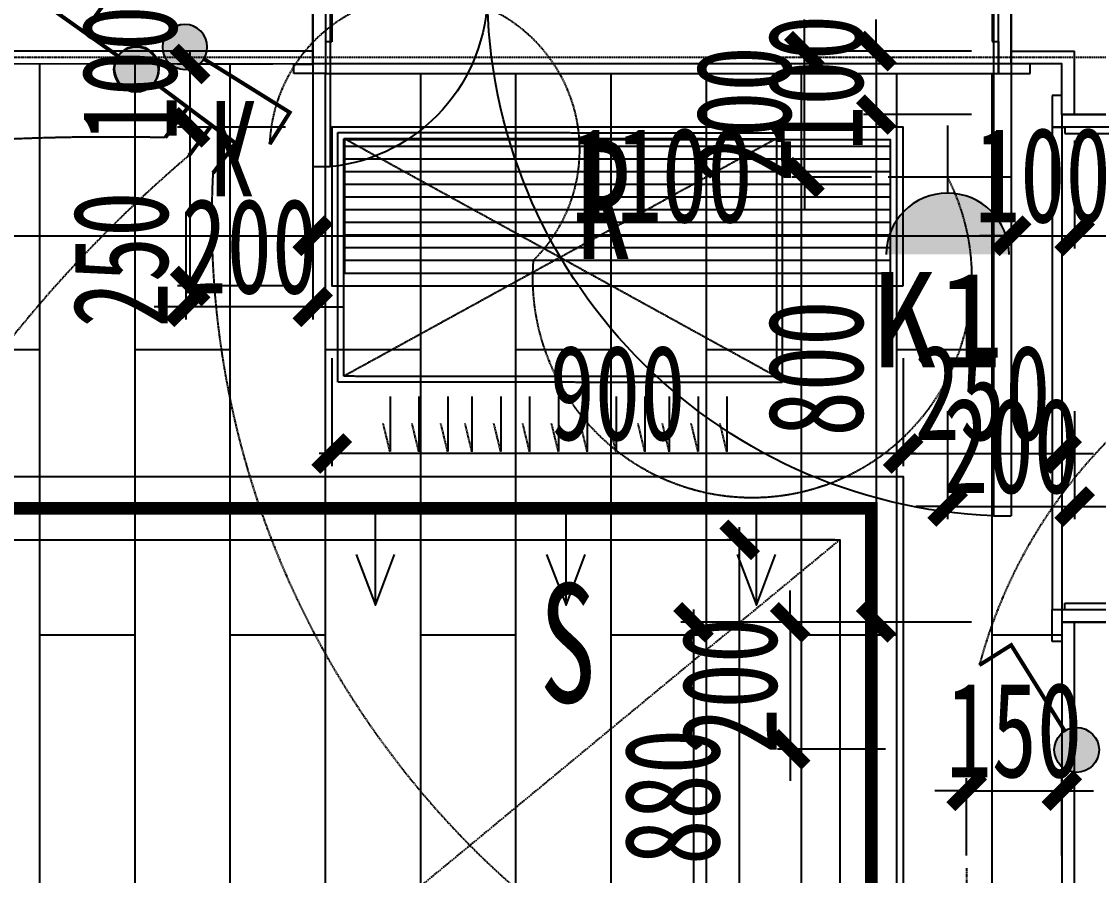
# Model space of a CAD drawing. Extents: x -255202 to 66368, y -6372500 to 603.
# Drawn here: x 61086 to 62783, y -3262186 to -3260840 of the extents above; entities that cross this region are included whole.
import ezdxf
from ezdxf.enums import TextEntityAlignment as Align

# ---------------------------------------------------------------- set-up
doc = ezdxf.new("R2010")
doc.units = 0
doc.header["$LTSCALE"] = 10
doc.header["$MEASUREMENT"] = 0
for name, pattern in [('$0$DASH', [0.35, 0.25, -0.1]), ('__DASH', [0.35, 0.25, -0.1]), ('CONTINOUS', [0]), ('DASH', [0.35, 0.25, -0.1]), ('DOTE', [2.42, 2, -0.2, 0.02, -0.2]), ('HIDDEN', [0.375, 0.25, -0.125]), ('PHANTOM2', [31.75, 15.875, -3.175, 3.175, -3.175, 3.175, -3.175])]:
    doc.linetypes.add(name, pattern=pattern)
for name, color, linetype in [('A-WALL（砌体墙）', 7, 'Continuous'), ('A-墙体完成面', 15, 'Continuous'), ('A-门', 251, 'Continuous'), ('A-门框', 251, 'Continuous'), ('D-地面材料', 250, 'Continuous'), ('DIM-开关定位', 149, 'Continuous'), ('DIM-插座定位', 146, 'Continuous'), ('DIM-灯具定位', 149, 'Continuous'), ('DIM_LEAD', 3, 'Continuous'), ('E-开关示意', 34, 'Continuous'), ('G-BEAM', 4, 'DASH'), ('G-BEAM_CON', 4, 'Continuous'), ('J-空调外机', 48, 'HIDDEN'), ('T-天花造型', 45, 'Continuous'), ('T-灯具、灯带', 13, 'Continuous'), ('墙体定位图', 7, 'Continuous'), ('天花布置图', 7, 'Continuous')]:
    doc.layers.add(name, color=color, linetype=linetype)
doc.styles.add('宋体', font='', dxfattribs={"width": 0.8})
doc.styles.add('样式222', font='', dxfattribs={"width": 0.7})
doc.styles.add('细黑体', font='', dxfattribs={"width": 0.7})
doc.styles.get('宋体').set_extended_font_data('STXihei')
doc.styles.get('样式222').set_extended_font_data('STXihei')
doc.styles.get('细黑体').set_extended_font_data('STXihei')
doc.dimstyles.new('DK-50', dxfattribs={"dimscale": 50, "dimtxt": 3, "dimasz": 1, "dimexe": 0.4, "dimexo": 0.4, "dimgap": 0.4, "dimtad": 1, "dimtoh": 1, "dimdec": 0, "dimrnd": 5, "dimdsep": 46, "dimtxsty": '样式222', "dimblk": 'ARCHTICK', "dimcen": 3, "dimdle": 0.4, "dimclrd": 149, "dimclre": 149, "dimclrt": 149, "dimadec": 0, "dimazin": 0, "dimtfac": 1, "dimtdec": 0, "dimtix": 1, "dimtmove": 2, "dimatfit": 3, "dimldrblk": 'ARCHTICK', "dimfxl": 3, "dimfxlon": 1, "dimtvp": 1, "dimtolj": 1, "dimtzin": 0, "dimarcsym": 0})

# ---------------------------------------------------------------- blocks, each defined once
blk = doc.blocks.new('_ArchTick')
at = {"color": 0, "linetype": 'ByBlock', "const_width": 0.4}
blk.add_lwpolyline([(-0.5, -0.5), (0.5, 0.5)], dxfattribs=at)
blk = doc.blocks.new('*D102')
at = {"layer": 'Defpoints', "color": 0, "transparency": 16777216}
for p in [(61345.1, -3260887.1), (61545.1, -3260887.1), (61345.1, -3261290)]:
    blk.add_point(p, dxfattribs=at)
at = {"layer": 'DIM-开关定位', "color": 149, "lineweight": -2, "transparency": 16777216}
for p, q in [((61345.1, -3261140), (61345.1, -3261310)), ((61545.1, -3261140), (61545.1, -3261310)), ((61345.1, -3261290), (61295.1, -3261290)), ((61545.1, -3261290), (61345.1, -3261290)), ((61545.1, -3261290), (61595.1, -3261290))]:
    blk.add_line(p, q, dxfattribs=at)
at = {"layer": 'DIM-开关定位', "color": 149, "lineweight": -2, "transparency": 16777216, "xscale": 50, "yscale": 50, "zscale": 50}
blk.add_blockref('_ArchTick', (61345.1, -3261290), dxfattribs=at)
at = {"layer": 'DIM-开关定位', "color": 149, "lineweight": -2, "transparency": 16777216, "xscale": 50, "yscale": 50, "zscale": 50, "rotation": 180}
blk.add_blockref('_ArchTick', (61545.1, -3261290), dxfattribs=at)
at = {"layer": 'DIM-开关定位', "color": 149, "transparency": 16777216, "insert": (61445.1, -3261195), "char_height": 150, "attachment_point": 5, "style": '样式222'}
blk.add_mtext('\\A1;200', dxfattribs=at)
blk = doc.blocks.new('*D103')
at = {"layer": 'Defpoints', "color": 0, "transparency": 16777216}
for p in [(63079.3, -3261787), (62297.1, -3261987), (62999.3, -3261987)]:
    blk.add_point(p, dxfattribs=at)
at = {"layer": 'DIM-开关定位', "color": 149, "lineweight": -2, "transparency": 16777216}
for p, q in [((62297.1, -3261787), (62297.1, -3261737)), ((62447.1, -3261787), (62277.1, -3261787)), ((62297.1, -3261787), (62297.1, -3261987)), ((62447.1, -3261987), (62277.1, -3261987)), ((62297.1, -3261987), (62297.1, -3262037))]:
    blk.add_line(p, q, dxfattribs=at)
at = {"layer": 'DIM-开关定位', "color": 149, "lineweight": -2, "transparency": 16777216, "xscale": 50, "yscale": 50, "zscale": 50}
for p, rotation in [((62297.1, -3261787), 270), ((62297.1, -3261987), 90)]:
    blk.add_blockref('_ArchTick', p, dxfattribs=dict(at, rotation=rotation))
at = {"layer": 'DIM-开关定位', "color": 149, "transparency": 16777216, "insert": (62202.1, -3261887), "char_height": 150, "attachment_point": 5, "rotation": 90, "style": '样式222'}
blk.add_mtext('\\A1;200', dxfattribs=at)
blk = doc.blocks.new('*D119')
at = {"layer": 'Defpoints', "color": 0, "transparency": 16777216}
for p in [(62745.1, -3261787), (62145, -3263137.2), (62745.1, -3263137.2)]:
    blk.add_point(p, dxfattribs=at)
at = {"layer": 'DIM-插座定位', "color": 149, "lineweight": -2, "transparency": 16777216}
for p, q in [((62145, -3261767), (62145, -3263157.2)), ((62295, -3261787), (62125, -3261787)), ((62295, -3263137.2), (62125, -3263137.2))]:
    blk.add_line(p, q, dxfattribs=at)
at = {"layer": 'DIM-插座定位', "color": 149, "lineweight": -2, "transparency": 16777216, "xscale": 50, "yscale": 50, "zscale": 50}
for p, rotation in [((62145, -3261787), 90), ((62145, -3263137.2), 270)]:
    blk.add_blockref('_ArchTick', p, dxfattribs=dict(at, rotation=rotation))
at = {"layer": 'DIM-插座定位', "color": 149, "transparency": 16777216, "insert": (62050, -3262462.1), "char_height": 150, "attachment_point": 5, "rotation": 90, "style": '样式222'}
blk.add_mtext('\\A1;1350', dxfattribs=at)
blk = doc.blocks.new('*U81')
for points in [[(-0.18, 0.434), (-0.092, -0.461), (-0.092, 0.461)], [(-0.092, 0.461), (0, -0.47), (0, 0.47)], [(-0.092, -0.461), (-0.092, 0.461), (0, -0.47)], [(-0.434, 0.18), (-0.39, -0.261), (-0.39, 0.261)], [(-0.39, 0.261), (-0.332, -0.332), (-0.332, 0.332)], [(-0.39, -0.261), (-0.39, 0.261), (-0.332, -0.332)], [(-0.332, 0.332), (-0.261, -0.39), (-0.261, 0.39)], [(-0.332, -0.332), (-0.332, 0.332), (-0.261, -0.39)], [(-0.261, 0.39), (-0.18, -0.434), (-0.18, 0.434)], [(-0.261, -0.39), (-0.261, 0.39), (-0.18, -0.434)], [(-0.18, -0.434), (-0.18, 0.434), (-0.092, -0.461)], [(-0.47, 0), (-0.461, -0.092), (-0.461, 0.092)], [(-0.461, 0.092), (-0.434, -0.18), (-0.434, 0.18)], [(-0.461, -0.092), (-0.461, 0.092), (-0.434, -0.18)], [(-0.434, -0.18), (-0.434, 0.18), (-0.39, -0.261)]]:
    blk.add_solid(points)
at = {"extrusion": (0, 0, -1)}
for points in [[(0, -0.47), (0, 0.47), (-0.092, -0.461)], [(0, 0.47), (-0.092, -0.461), (-0.092, 0.461)], [(-0.092, -0.461), (-0.092, 0.461), (-0.18, -0.434)], [(-0.092, 0.461), (-0.18, -0.434), (-0.18, 0.434)], [(-0.18, -0.434), (-0.18, 0.434), (-0.261, -0.39)], [(-0.18, 0.434), (-0.261, -0.39), (-0.261, 0.39)], [(-0.261, -0.39), (-0.261, 0.39), (-0.332, -0.332)], [(-0.261, 0.39), (-0.332, -0.332), (-0.332, 0.332)], [(-0.332, -0.332), (-0.332, 0.332), (-0.39, -0.261)], [(-0.332, 0.332), (-0.39, -0.261), (-0.39, 0.261)], [(-0.39, -0.261), (-0.39, 0.261), (-0.434, -0.18)], [(-0.39, 0.261), (-0.434, -0.18), (-0.434, 0.18)], [(-0.434, -0.18), (-0.434, 0.18), (-0.461, -0.092)], [(-0.434, 0.18), (-0.461, -0.092), (-0.461, 0.092)], [(-0.461, -0.092), (-0.461, 0.092), (-0.47, 0)]]:
    blk.add_solid(points, dxfattribs=at)
blk = doc.blocks.new('开关三01')
for p, q in [((110.4, 109.4), (77, 142.8)), ((20.4, 19.4), (110.4, 109.4)), ((83.9, 83), (50.5, 116.4)), ((57.5, 56.5), (24.1, 89.9))]:
    blk.add_line(p, q)
at = {"ltscale": 0.3, "const_width": 5}
for points in [[(77, 142.8), (110.4, 109.4), (20.4, 19.4)], [(50.5, 116.4), (83.9, 83)], [(24.1, 89.9), (57.5, 56.5)]]:
    blk.add_lwpolyline(points, dxfattribs=at)
blk.add_circle((0, 0), 28.2)
at = {"extrusion": (0, 0, -1), "xscale": 60, "yscale": 60, "zscale": -60, "rotation": 90}
blk.add_blockref('*U81', (0, 0), dxfattribs=at)
blk = doc.blocks.new('A$C575336CE')
h = blk.add_hatch(color=0)
edge = h.paths.add_edge_path()
edge.add_line((1.41, 90.28), (87.41, 90.28))
edge.add_ellipse((44.41, 90.28), major_axis=(-30.41, 30.41), ratio=1, start_angle=45, end_angle=225, ccw=False)
at = {"color": 0}
for p, q in [((44.41, 0), (44.41, 47.28)), ((0, 36.19), (86, 36.19))]:
    blk.add_line(p, q, dxfattribs=at)
blk.add_arc((44.41, 90.28), 43, 180, 0, dxfattribs=at)
at = {"color": 0, "style": '宋体'}
blk.add_attdef('S', text='', height=84, dxfattribs=at).set_placement((102.58, 76.12), align=Align.BOTTOM_CENTER)
blk = doc.blocks.new('*U79')
for points in [[(-0.18, 0.434), (-0.092, -0.461), (-0.092, 0.461)], [(-0.092, 0.461), (0, -0.47), (0, 0.47)], [(-0.092, -0.461), (-0.092, 0.461), (0, -0.47)], [(-0.434, 0.18), (-0.39, -0.261), (-0.39, 0.261)], [(-0.39, 0.261), (-0.332, -0.332), (-0.332, 0.332)], [(-0.39, -0.261), (-0.39, 0.261), (-0.332, -0.332)], [(-0.332, 0.332), (-0.261, -0.39), (-0.261, 0.39)], [(-0.332, -0.332), (-0.332, 0.332), (-0.261, -0.39)], [(-0.261, 0.39), (-0.18, -0.434), (-0.18, 0.434)], [(-0.261, -0.39), (-0.261, 0.39), (-0.18, -0.434)], [(-0.18, -0.434), (-0.18, 0.434), (-0.092, -0.461)], [(-0.47, 0), (-0.461, -0.092), (-0.461, 0.092)], [(-0.461, 0.092), (-0.434, -0.18), (-0.434, 0.18)], [(-0.461, -0.092), (-0.461, 0.092), (-0.434, -0.18)], [(-0.434, -0.18), (-0.434, 0.18), (-0.39, -0.261)]]:
    blk.add_solid(points)
at = {"extrusion": (0, 0, -1)}
for points in [[(0, -0.47), (0, 0.47), (-0.092, -0.461)], [(0, 0.47), (-0.092, -0.461), (-0.092, 0.461)], [(-0.092, -0.461), (-0.092, 0.461), (-0.18, -0.434)], [(-0.092, 0.461), (-0.18, -0.434), (-0.18, 0.434)], [(-0.18, -0.434), (-0.18, 0.434), (-0.261, -0.39)], [(-0.18, 0.434), (-0.261, -0.39), (-0.261, 0.39)], [(-0.261, -0.39), (-0.261, 0.39), (-0.332, -0.332)], [(-0.261, 0.39), (-0.332, -0.332), (-0.332, 0.332)], [(-0.332, -0.332), (-0.332, 0.332), (-0.39, -0.261)], [(-0.332, 0.332), (-0.39, -0.261), (-0.39, 0.261)], [(-0.39, -0.261), (-0.39, 0.261), (-0.434, -0.18)], [(-0.39, 0.261), (-0.434, -0.18), (-0.434, 0.18)], [(-0.434, -0.18), (-0.434, 0.18), (-0.461, -0.092)], [(-0.434, 0.18), (-0.461, -0.092), (-0.461, 0.092)], [(-0.461, -0.092), (-0.461, 0.092), (-0.47, 0)]]:
    blk.add_solid(points, dxfattribs=at)
blk = doc.blocks.new('开关单01')
for p, q in [((110.4, 109.4), (77, 142.8)), ((20.4, 19.4), (110.4, 109.4))]:
    blk.add_line(p, q)
at = {"ltscale": 0.3, "const_width": 5}
blk.add_lwpolyline([(77, 142.8), (110.4, 109.4), (19.9, 19.9)], dxfattribs=at)
blk.add_circle((0, 0), 28.2)
at = {"extrusion": (0, 0, -1), "xscale": 60, "yscale": 60, "zscale": -60, "rotation": 90}
blk.add_blockref('*U79', (0, 0), dxfattribs=at)
blk = doc.blocks.new('*D210')
at = {"layer": 'Defpoints', "color": 0, "linetype": 'ByBlock', "transparency": 16777216}
for p in [(62217.5, -3261657.2), (62444.2, -3261657.2), (62452.1, -3262537.2)]:
    blk.add_point(p, dxfattribs=at)
at = {"layer": 'DIM-灯具定位', "color": 149, "linetype": 'ByBlock', "lineweight": -2, "transparency": 16777216}
for p, q in [((62217.5, -3262557.2), (62217.5, -3261637.2)), ((62367.5, -3261657.2), (62197.5, -3261657.2)), ((62367.5, -3262537.2), (62197.5, -3262537.2))]:
    blk.add_line(p, q, dxfattribs=at)
at = {"layer": 'DIM-灯具定位', "color": 149, "linetype": 'ByBlock', "lineweight": -2, "transparency": 16777216, "xscale": 50, "yscale": 50, "zscale": 50}
for p, rotation in [((62217.5, -3261657.2), 90), ((62217.5, -3262537.2), 270)]:
    blk.add_blockref('_ArchTick', p, dxfattribs=dict(at, rotation=rotation))
at = {"layer": 'DIM-灯具定位', "color": 149, "linetype": 'ByBlock', "transparency": 16777216, "insert": (62111.7, -3262062.1), "char_height": 150, "attachment_point": 5, "rotation": 90, "style": '样式222'}
blk.add_mtext('\\A1;880', dxfattribs=at)
blk = doc.blocks.new('*U373')
for p, q in [((50, 210.4), (0, 210.4)), ((0, 210.4), (0, 195.4)), ((50, 160.4), (50, 210.4)), ((0, 195.4), (30, 195.4)), ((30, 195.4), (30, -45)), ((60, 160.4), (50, 160.4)), ((60, -40), (60, 160.4)), ((0, -45), (0, -60)), ((30, -45), (0, -45)), ((50, -60), (50, -40)), ((50, -40), (60, -40)), ((0, -60), (50, -60))]:
    blk.add_line(p, q)
blk = doc.blocks.new('改L~-3.2(-6)D$0$$DorLib2D$00000225')
at = {"color": 0}
for p, q in [((0.475, -0.0014), (0.475, 0.7521)), ((0.475, 0.7521), (0.5, 0.7521)), ((0.5, -0.0014), (0.5, 0.7521)), ((-0.5, 0), (-0.5, 0.252)), ((-0.475, 0.252), (-0.5, 0.252)), ((-0.475, 0), (-0.475, 0.252)), ((-0.475, 0), (-0.5, 0)), ((0.475, -0.0014), (0.5, -0.0014))]:
    blk.add_line(p, q, dxfattribs=at)
for centre, radius, start, end in [((0.5046, -0.0019), 0.7546, 92.2493, 179.7238), ((-0.5008, 0.0026), 0.2508, 359.7899, 84.0974)]:
    blk.add_arc(centre, radius, start, end, dxfattribs=at)
blk = doc.blocks.new('EWSA')
at = {"layer": 'J-空调外机', "linetype": '$0$DASH', "ltscale": 0.5}
for p, q in [((-179142.8, -3329781.8, -6.9), (-179842.8, -3329782.3, -6.9)), ((-179842.8, -3329782.3, -6.9), (-179842.8, -3330175.7, -6.9)), ((-179142.8, -3330175.2, -6.9), (-179142.8, -3329781.8, -6.9)), ((-179842.8, -3330175.7, -6.9), (-179142.8, -3330175.2, -6.9)), ((-179755.6, -3330197.6, -6.9), (-179755.6, -3330284.9, -6.9)), ((-179710.3, -3330197.6, -6.9), (-179710.3, -3330284.9, -6.9)), ((-179664.9, -3330197.6, -6.9), (-179664.9, -3330284.9, -6.9)), ((-179626.5, -3330197.6, -6.9), (-179626.5, -3330284.9, -6.9)), ((-179581.1, -3330197.6, -6.9), (-179581.1, -3330284.9, -6.9)), ((-179535.7, -3330197.6, -6.9), (-179535.7, -3330284.9, -6.9)), ((-179490.3, -3330197.6, -6.9), (-179490.3, -3330284.9, -6.9)), ((-179444.9, -3330197.6, -6.9), (-179444.9, -3330284.9, -6.9)), ((-179399.5, -3330197.6, -6.9), (-179399.5, -3330284.9, -6.9)), ((-179354.1, -3330197.6, -6.9), (-179354.1, -3330284.9, -6.9)), ((-179315.9, -3330197.6, -6.9), (-179315.9, -3330284.9, -6.9)), ((-179270.5, -3330197.6, -6.9), (-179270.5, -3330284.9, -6.9)), ((-179225.1, -3330197.6, -6.9), (-179225.1, -3330284.9, -6.9)), ((-179755.6, -3330284.9, -6.9), (-179744.9, -3330240.4, -6.9)), ((-179710.3, -3330284.9, -6.9), (-179699.5, -3330240.4, -6.9)), ((-179664.9, -3330284.9, -6.9), (-179654.1, -3330240.4, -6.9)), ((-179626.5, -3330284.9, -6.9), (-179615.7, -3330240.4, -6.9)), ((-179581.1, -3330284.9, -6.9), (-179570.3, -3330240.4, -6.9)), ((-179535.7, -3330284.9, -6.9), (-179524.9, -3330240.4, -6.9)), ((-179490.3, -3330284.9, -6.9), (-179479.5, -3330240.4, -6.9)), ((-179444.9, -3330284.9, -6.9), (-179434.1, -3330240.4, -6.9)), ((-179399.5, -3330284.9, -6.9), (-179388.7, -3330240.4, -6.9)), ((-179354.1, -3330284.9, -6.9), (-179343.3, -3330240.4, -6.9)), ((-179315.9, -3330284.9, -6.9), (-179305.1, -3330240.4, -6.9)), ((-179270.5, -3330284.9, -6.9), (-179259.7, -3330240.4, -6.9)), ((-179225.1, -3330284.9, -6.9), (-179214.3, -3330240.4, -6.9))]:
    blk.add_line(p, q, dxfattribs=at)
at = {"layer": 'J-空调外机', "color": 8, "linetype": '$0$DASH', "ltscale": 0.5}
for p, q in [((-179152, -3329791.1, -6.9), (-179833.5, -3329791.6, -6.9)), ((-179833.5, -3330166.5, -6.9), (-179152, -3329791.1, -6.9)), ((-179833.5, -3329791.6, -6.9), (-179833.5, -3330166.5, -6.9)), ((-179833.5, -3329791.6, -6.9), (-179152, -3330166, -6.9)), ((-179152, -3330166, -6.9), (-179152, -3329791.1, -6.9)), ((-179833.5, -3330166.5, -6.9), (-179152, -3330166, -6.9))]:
    blk.add_line(p, q, dxfattribs=at)
at = {"layer": 'J-空调外机', "color": 8, "linetype": '$0$DASH', "ltscale": 0.5, "style": '宋体', "text_generation_flag": 6}
blk.add_attdef('KT', text='', height=79.4, rotation=180, dxfattribs=at).set_placement((-179503.4, -3330076.5, -6.9), align=Align.MIDDLE)
blk = doc.blocks.new('*U372')
for p, q in [((50, 210.1), (0, 210.1)), ((0, 210.1), (0, 195.1)), ((50, 160.1), (50, 210.1)), ((0, 195.1), (30, 195.1)), ((30, 195.1), (30, -45)), ((60, 160.1), (50, 160.1)), ((60, -40), (60, 160.1)), ((0, -45), (0, -60)), ((30, -45), (0, -45)), ((50, -60), (50, -40)), ((50, -40), (60, -40)), ((0, -60), (50, -60))]:
    blk.add_line(p, q)
blk = doc.blocks.new('*U306')
for p, q in [((50, 80.3), (0, 80.3)), ((0, 80.3), (0, 65.3)), ((50, 30.3), (50, 80.3)), ((0, 65.3), (30, 65.3)), ((30, 65.3), (30, -75)), ((60, 30.3), (50, 30.3)), ((60, -70), (60, 30.3)), ((0, -75), (0, -90)), ((30, -75), (0, -75)), ((50, -90), (50, -70)), ((50, -70), (60, -70)), ((0, -90), (50, -90))]:
    blk.add_line(p, q)
blk = doc.blocks.new('*U307')
for p, q in [((50, 80), (0, 80)), ((0, 80), (0, 65)), ((50, 30), (50, 80)), ((0, 65), (30, 65)), ((30, 65), (30, -75)), ((60, 30), (50, 30)), ((60, -70), (60, 30)), ((0, -75), (0, -90)), ((30, -75), (0, -75)), ((50, -90), (50, -70)), ((50, -70), (60, -70)), ((0, -90), (50, -90))]:
    blk.add_line(p, q)
blk = doc.blocks.new('*D332')
at = {"layer": 'Defpoints', "color": 0, "transparency": 16777216}
for p in [(62745.1, -3260886.9), (62545.1, -3261057.5), (62745.1, -3261604.5)]:
    blk.add_point(p, dxfattribs=at)
at = {"layer": 'DIM-开关定位', "color": 149, "lineweight": -2, "transparency": 16777216}
for p, q in [((62545.1, -3261454.5), (62545.1, -3261624.5)), ((62745.1, -3261454.5), (62745.1, -3261624.5)), ((62545.1, -3261604.5), (62495.1, -3261604.5)), ((62545.1, -3261604.5), (62745.1, -3261604.5)), ((62745.1, -3261604.5), (62795.1, -3261604.5))]:
    blk.add_line(p, q, dxfattribs=at)
at = {"layer": 'DIM-开关定位', "color": 149, "lineweight": -2, "transparency": 16777216, "xscale": 50, "yscale": 50, "zscale": 50}
blk.add_blockref('_ArchTick', (62545.1, -3261604.5), dxfattribs=at)
at = {"layer": 'DIM-开关定位', "color": 149, "lineweight": -2, "transparency": 16777216, "xscale": 50, "yscale": 50, "zscale": 50, "rotation": 180}
blk.add_blockref('_ArchTick', (62745.1, -3261604.5), dxfattribs=at)
at = {"layer": 'DIM-开关定位', "color": 149, "transparency": 16777216, "insert": (62645.1, -3261509.5), "char_height": 150, "attachment_point": 5, "style": '样式222'}
blk.add_mtext('\\A1;200', dxfattribs=at)
blk = doc.blocks.new('*D333')
at = {"layer": 'Defpoints', "color": 0, "transparency": 16777216}
for p in [(62319.5, -3260887.1), (62551.4, -3260887.1), (62445.1, -3261085.7)]:
    blk.add_point(p, dxfattribs=at)
at = {"layer": 'DIM-开关定位', "color": 149, "lineweight": -2, "transparency": 16777216}
for p, q in [((62319.5, -3260887.1), (62319.5, -3260837.1)), ((62469.5, -3260887.1), (62299.5, -3260887.1)), ((62319.5, -3261085.7), (62319.5, -3260887.1)), ((62425.1, -3261085.7), (62299.5, -3261085.7)), ((62319.5, -3261085.7), (62319.5, -3261135.7))]:
    blk.add_line(p, q, dxfattribs=at)
at = {"layer": 'DIM-开关定位', "color": 149, "lineweight": -2, "transparency": 16777216, "xscale": 50, "yscale": 50, "zscale": 50}
for p, rotation in [((62319.5, -3260887.1), 270), ((62319.5, -3261085.7), 90)]:
    blk.add_blockref('_ArchTick', p, dxfattribs=dict(at, rotation=rotation))
at = {"layer": 'DIM-开关定位', "color": 149, "transparency": 16777216, "insert": (62224.5, -3260986.4), "char_height": 150, "attachment_point": 5, "rotation": 90, "style": '样式222'}
blk.add_mtext('\\A1;200', dxfattribs=at)
blk = doc.blocks.new('fgdgdgd')
at = {"layer": 'G-BEAM'}
blk.add_line((167852.6, 63414.8), (161852.6, 63414.8), dxfattribs=at)
blk = doc.blocks.new('WE')
at = {"layer": 'T-天花造型'}
for points in [[(800340, 227550.1), (800340, 227700.8)], [(800640, 227550.1), (800640, 227700.8)], [(800940, 227550.1), (800940, 227700.8)], [(800370.5, 227629.9), (800340, 227550.1), (800310, 227630.2)], [(800670.5, 227629.9), (800640, 227550.1), (800610, 227630.2)], [(800970.5, 227629.9), (800940, 227550.1), (800910, 227630.2)]]:
    blk.add_lwpolyline(points, dxfattribs=at)
blk = doc.blocks.new('*D676')
at = {"layer": 'Defpoints', "color": 0, "transparency": 16777216}
for p in [(62844.8, -3261987), (62944.8, -3261987), (62844.8, -3262255)]:
    blk.add_point(p, dxfattribs=at)
at = {"layer": '墙体定位图', "color": 149, "lineweight": -2, "transparency": 16777216}
for p, q in [((62844.8, -3262105), (62844.8, -3262275)), ((62944.8, -3262105), (62944.8, -3262275)), ((62844.8, -3262255), (62794.8, -3262255)), ((62944.8, -3262255), (62844.8, -3262255)), ((62944.8, -3262255), (62994.8, -3262255))]:
    blk.add_line(p, q, dxfattribs=at)
at = {"layer": '墙体定位图', "color": 149, "lineweight": -2, "transparency": 16777216, "xscale": 50, "yscale": 50, "zscale": 50}
blk.add_blockref('_ArchTick', (62844.8, -3262255), dxfattribs=at)
at = {"layer": '墙体定位图', "color": 149, "lineweight": -2, "transparency": 16777216, "xscale": 50, "yscale": 50, "zscale": 50, "rotation": 180}
blk.add_blockref('_ArchTick', (62944.8, -3262255), dxfattribs=at)
at = {"layer": '墙体定位图', "color": 149, "transparency": 16777216, "insert": (62894.8, -3262160), "char_height": 150, "attachment_point": 5, "style": '样式222'}
blk.add_mtext('\\A1;100', dxfattribs=at)
blk = doc.blocks.new('*D680')
at = {"layer": 'Defpoints', "color": 0, "transparency": 16777216}
for p in [(62845.1, -3261717), (62845.1, -3261887), (62944.8, -3261887)]:
    blk.add_point(p, dxfattribs=at)
at = {"layer": '墙体定位图', "color": 149, "lineweight": -2, "transparency": 16777216}
for p, q in [((62845.1, -3261867), (62845.1, -3261697)), ((62944.8, -3261867), (62944.8, -3261697)), ((62845.1, -3261717), (62795.1, -3261717)), ((62944.8, -3261717), (62845.1, -3261717)), ((62944.8, -3261717), (62994.8, -3261717))]:
    blk.add_line(p, q, dxfattribs=at)
at = {"layer": '墙体定位图', "color": 149, "lineweight": -2, "transparency": 16777216, "xscale": 50, "yscale": 50, "zscale": 50}
blk.add_blockref('_ArchTick', (62845.1, -3261717), dxfattribs=at)
at = {"layer": '墙体定位图', "color": 149, "lineweight": -2, "transparency": 16777216, "xscale": 50, "yscale": 50, "zscale": 50, "rotation": 180}
blk.add_blockref('_ArchTick', (62944.8, -3261717), dxfattribs=at)
at = {"layer": '墙体定位图', "color": 149, "transparency": 16777216, "insert": (62894.9, -3261622), "char_height": 150, "attachment_point": 5, "style": '样式222'}
blk.add_mtext('\\A1;100', dxfattribs=at)
blk = doc.blocks.new('*D685')
at = {"layer": 'Defpoints', "color": 0, "transparency": 16777216}
for p in [(59145.1, 0), (59145.1, 0), (62145.1, -3265087)]:
    blk.add_point(p, dxfattribs=at)
at = {"layer": '墙体定位图', "color": 149, "lineweight": -2, "transparency": 16777216}
for p, q in [((59145.1, 0), (59145.1, 20)), ((62145.1, -150), (62145.1, 20)), ((62165.1, 0), (59125.1, 0))]:
    blk.add_line(p, q, dxfattribs=at)
at = {"layer": '墙体定位图', "color": 149, "lineweight": -2, "transparency": 16777216, "xscale": 50, "yscale": 50, "zscale": 50, "rotation": 180}
blk.add_blockref('_ArchTick', (59145.1, 0), dxfattribs=at)
at = {"layer": '墙体定位图', "color": 149, "lineweight": -2, "transparency": 16777216, "xscale": 50, "yscale": 50, "zscale": 50}
blk.add_blockref('_ArchTick', (62145.1, 0), dxfattribs=at)
at = {"layer": '墙体定位图', "color": 149, "transparency": 16777216, "insert": (60645.1, 95), "char_height": 150, "attachment_point": 5, "style": '样式222'}
blk.add_mtext('\\A1;3000', dxfattribs=at)
blk = doc.blocks.new('*D688')
at = {"layer": 'Defpoints', "color": 0, "transparency": 16777216}
for p in [(58545.1, -3260887), (61545.1, -3260887), (61545.1, -3261178)]:
    blk.add_point(p, dxfattribs=at)
at = {"layer": '墙体定位图', "color": 149, "lineweight": -2, "transparency": 16777216}
for p, q in [((58545.1, -3261028), (58545.1, -3261198)), ((61545.1, -3261028), (61545.1, -3261198)), ((58525.1, -3261178), (61565.1, -3261178))]:
    blk.add_line(p, q, dxfattribs=at)
at = {"layer": '墙体定位图', "color": 149, "lineweight": -2, "transparency": 16777216, "xscale": 50, "yscale": 50, "zscale": 50, "rotation": 180}
blk.add_blockref('_ArchTick', (58545.1, -3261178), dxfattribs=at)
at = {"layer": '墙体定位图', "color": 149, "lineweight": -2, "transparency": 16777216, "xscale": 50, "yscale": 50, "zscale": 50}
blk.add_blockref('_ArchTick', (61545.1, -3261178), dxfattribs=at)
at = {"layer": '墙体定位图', "color": 149, "transparency": 16777216, "insert": (60045.1, -3261083), "char_height": 150, "attachment_point": 5, "style": '样式222'}
blk.add_mtext('\\A1;3000', dxfattribs=at)
blk = doc.blocks.new('*D689')
at = {"layer": 'Defpoints', "color": 0, "transparency": 16777216}
for p in [(61545.1, -3260887), (62645.1, -3260886.9), (62645.1, -3261178)]:
    blk.add_point(p, dxfattribs=at)
at = {"layer": '墙体定位图', "color": 149, "lineweight": -2, "transparency": 16777216}
for p, q in [((61545.1, -3261028), (61545.1, -3261198)), ((62645.1, -3261028), (62645.1, -3261198)), ((61525.1, -3261178), (62665.1, -3261178))]:
    blk.add_line(p, q, dxfattribs=at)
at = {"layer": '墙体定位图', "color": 149, "lineweight": -2, "transparency": 16777216, "xscale": 50, "yscale": 50, "zscale": 50, "rotation": 180}
blk.add_blockref('_ArchTick', (61545.1, -3261178), dxfattribs=at)
at = {"layer": '墙体定位图', "color": 149, "lineweight": -2, "transparency": 16777216, "xscale": 50, "yscale": 50, "zscale": 50}
blk.add_blockref('_ArchTick', (62645.1, -3261178), dxfattribs=at)
at = {"layer": '墙体定位图', "color": 149, "transparency": 16777216, "insert": (62095.1, -3261083), "char_height": 150, "attachment_point": 5, "style": '样式222'}
blk.add_mtext('\\A1;1100', dxfattribs=at)
blk = doc.blocks.new('*D690')
at = {"layer": 'Defpoints', "color": 0, "transparency": 16777216}
for p in [(62645.1, -3260886.9), (62745.1, -3260886.9), (62745.1, -3261178)]:
    blk.add_point(p, dxfattribs=at)
at = {"layer": '墙体定位图', "color": 149, "lineweight": -2, "transparency": 16777216}
for p, q in [((62645.1, -3261028), (62645.1, -3261198)), ((62745.1, -3261028), (62745.1, -3261198)), ((62645.1, -3261178), (62595.1, -3261178)), ((62645.1, -3261178), (62745.1, -3261178)), ((62745.1, -3261178), (62795.1, -3261178))]:
    blk.add_line(p, q, dxfattribs=at)
at = {"layer": '墙体定位图', "color": 149, "lineweight": -2, "transparency": 16777216, "xscale": 50, "yscale": 50, "zscale": 50}
blk.add_blockref('_ArchTick', (62645.1, -3261178), dxfattribs=at)
at = {"layer": '墙体定位图', "color": 149, "lineweight": -2, "transparency": 16777216, "xscale": 50, "yscale": 50, "zscale": 50, "rotation": 180}
blk.add_blockref('_ArchTick', (62745.1, -3261178), dxfattribs=at)
at = {"layer": '墙体定位图', "color": 149, "transparency": 16777216, "insert": (62695.1, -3261083), "char_height": 150, "attachment_point": 5, "style": '样式222'}
blk.add_mtext('\\A1;100', dxfattribs=at)
blk = doc.blocks.new('*D691')
at = {"layer": 'Defpoints', "color": 0, "transparency": 16777216}
for p in [(62745.1, -3260886.9), (62432.7, -3260987), (62745.1, -3260987)]:
    blk.add_point(p, dxfattribs=at)
at = {"layer": '墙体定位图', "color": 149, "lineweight": -2, "transparency": 16777216}
for p, q in [((62432.7, -3260886.9), (62432.7, -3260836.9)), ((62582.7, -3260886.9), (62412.7, -3260886.9)), ((62432.7, -3260886.9), (62432.7, -3260987)), ((62582.7, -3260987), (62412.7, -3260987)), ((62432.7, -3260987), (62432.7, -3261037))]:
    blk.add_line(p, q, dxfattribs=at)
at = {"layer": '墙体定位图', "color": 149, "lineweight": -2, "transparency": 16777216, "xscale": 50, "yscale": 50, "zscale": 50}
for p, rotation in [((62432.7, -3260886.9), 270), ((62432.7, -3260987), 90)]:
    blk.add_blockref('_ArchTick', p, dxfattribs=dict(at, rotation=rotation))
at = {"layer": '墙体定位图', "color": 149, "transparency": 16777216, "insert": (62337.7, -3260937), "char_height": 150, "attachment_point": 5, "rotation": 90, "style": '样式222'}
blk.add_mtext('\\A1;100', dxfattribs=at)
blk = doc.blocks.new('*D692')
at = {"layer": 'Defpoints', "color": 0, "transparency": 16777216}
for p in [(62745.1, -3260987), (62432.7, -3261787), (62745.1, -3261787)]:
    blk.add_point(p, dxfattribs=at)
at = {"layer": '墙体定位图', "color": 149, "lineweight": -2, "transparency": 16777216}
for p, q in [((62432.7, -3260967), (62432.7, -3261807)), ((62582.7, -3260987), (62412.7, -3260987)), ((62582.7, -3261787), (62412.7, -3261787))]:
    blk.add_line(p, q, dxfattribs=at)
at = {"layer": '墙体定位图', "color": 149, "lineweight": -2, "transparency": 16777216, "xscale": 50, "yscale": 50, "zscale": 50}
for p, rotation in [((62432.7, -3260987), 90), ((62432.7, -3261787), 270)]:
    blk.add_blockref('_ArchTick', p, dxfattribs=dict(at, rotation=rotation))
at = {"layer": '墙体定位图', "color": 149, "transparency": 16777216, "insert": (62337.7, -3261387), "char_height": 150, "attachment_point": 5, "rotation": 90, "style": '样式222'}
blk.add_mtext('\\A1;800', dxfattribs=at)
blk = doc.blocks.new('*D693')
at = {"layer": 'Defpoints', "color": 0, "transparency": 16777216}
for p in [(62745.1, -3261787), (62432.7, -3265087), (62515.2, -3265087)]:
    blk.add_point(p, dxfattribs=at)
at = {"layer": '墙体定位图', "color": 149, "lineweight": -2, "transparency": 16777216}
for p, q in [((62432.7, -3261767), (62432.7, -3265107)), ((62582.7, -3261787), (62412.7, -3261787)), ((62495.2, -3265087), (62412.7, -3265087))]:
    blk.add_line(p, q, dxfattribs=at)
at = {"layer": '墙体定位图', "color": 149, "lineweight": -2, "transparency": 16777216, "xscale": 50, "yscale": 50, "zscale": 50}
for p, rotation in [((62432.7, -3261787), 90), ((62432.7, -3265087), 270)]:
    blk.add_blockref('_ArchTick', p, dxfattribs=dict(at, rotation=rotation))
at = {"layer": '墙体定位图', "color": 149, "transparency": 16777216, "insert": (62337.7, -3263437), "char_height": 150, "attachment_point": 5, "rotation": 90, "style": '样式222'}
blk.add_mtext('\\A1;3300', dxfattribs=at)
blk = doc.blocks.new('*D980')
at = {"layer": 'Defpoints', "color": 0, "transparency": 16777216}
for p in [(62475.1, -3261257), (62724.8, -3261371), (62724.8, -3261521)]:
    blk.add_point(p, dxfattribs=at)
at = {"layer": '天花布置图', "color": 149, "lineweight": -2, "transparency": 16777216}
for p, q in [((62475.1, -3261371), (62475.1, -3261541)), ((62724.8, -3261391), (62724.8, -3261541)), ((62475.1, -3261521), (62425.1, -3261521)), ((62475.1, -3261521), (62724.8, -3261521)), ((62724.8, -3261521), (62774.8, -3261521))]:
    blk.add_line(p, q, dxfattribs=at)
at = {"layer": '天花布置图', "color": 149, "lineweight": -2, "transparency": 16777216, "xscale": 50, "yscale": 50, "zscale": 50}
blk.add_blockref('_ArchTick', (62475.1, -3261521), dxfattribs=at)
at = {"layer": '天花布置图', "color": 149, "lineweight": -2, "transparency": 16777216, "xscale": 50, "yscale": 50, "zscale": 50, "rotation": 180}
blk.add_blockref('_ArchTick', (62724.8, -3261521), dxfattribs=at)
at = {"layer": '天花布置图', "color": 149, "transparency": 16777216, "insert": (62599.9, -3261426), "char_height": 150, "attachment_point": 5, "style": '样式222'}
blk.add_mtext('\\A1;250', dxfattribs=at)
blk = doc.blocks.new('*D981')
at = {"layer": 'Defpoints', "color": 0, "transparency": 16777216}
for p in [(61575.1, -3261257), (62475.1, -3261257), (61575.1, -3261521)]:
    blk.add_point(p, dxfattribs=at)
at = {"layer": '天花布置图', "color": 149, "lineweight": -2, "transparency": 16777216}
for p, q in [((61575.1, -3261371), (61575.1, -3261541)), ((62475.1, -3261371), (62475.1, -3261541)), ((62495.1, -3261521), (61555.1, -3261521))]:
    blk.add_line(p, q, dxfattribs=at)
at = {"layer": '天花布置图', "color": 149, "lineweight": -2, "transparency": 16777216, "xscale": 50, "yscale": 50, "zscale": 50, "rotation": 180}
blk.add_blockref('_ArchTick', (61575.1, -3261521), dxfattribs=at)
at = {"layer": '天花布置图', "color": 149, "lineweight": -2, "transparency": 16777216, "xscale": 50, "yscale": 50, "zscale": 50}
blk.add_blockref('_ArchTick', (62475.1, -3261521), dxfattribs=at)
at = {"layer": '天花布置图', "color": 149, "transparency": 16777216, "insert": (62025.1, -3261426), "char_height": 150, "attachment_point": 5, "style": '样式222'}
blk.add_mtext('\\A1;900', dxfattribs=at)
blk = doc.blocks.new('*D982')
at = {"layer": 'Defpoints', "color": 0, "transparency": 16777216}
for p in [(61352, -3261007), (61573.4, -3261007), (61573.4, -3261257)]:
    blk.add_point(p, dxfattribs=at)
at = {"layer": '天花布置图', "color": 149, "lineweight": -2, "transparency": 16777216}
for p, q in [((61352, -3261277), (61352, -3260987)), ((61502, -3261007), (61332, -3261007)), ((61502, -3261257), (61332, -3261257))]:
    blk.add_line(p, q, dxfattribs=at)
at = {"layer": '天花布置图', "color": 149, "lineweight": -2, "transparency": 16777216, "xscale": 50, "yscale": 50, "zscale": 50}
for p, rotation in [((61352, -3261007), 90), ((61352, -3261257), 270)]:
    blk.add_blockref('_ArchTick', p, dxfattribs=dict(at, rotation=rotation))
at = {"layer": '天花布置图', "color": 149, "transparency": 16777216, "insert": (61243, -3261215.3), "char_height": 150, "attachment_point": 5, "rotation": 90, "style": '样式222'}
blk.add_mtext('\\A1;250', dxfattribs=at)
blk = doc.blocks.new('*D983')
at = {"layer": 'Defpoints', "color": 0, "transparency": 16777216}
for p in [(61352, -3260907.3), (61502, -3260907.3), (61573.4, -3261007)]:
    blk.add_point(p, dxfattribs=at)
at = {"layer": '天花布置图', "color": 149, "lineweight": -2, "transparency": 16777216}
for p, q in [((61352, -3261027), (61352, -3260887.3)), ((61482, -3260907.3), (61332, -3260907.3)), ((61502, -3261007), (61332, -3261007))]:
    blk.add_line(p, q, dxfattribs=at)
at = {"layer": '天花布置图', "color": 149, "lineweight": -2, "transparency": 16777216, "xscale": 50, "yscale": 50, "zscale": 50}
for p, rotation in [((61352, -3260907.3), 90), ((61352, -3261007), 270)]:
    blk.add_blockref('_ArchTick', p, dxfattribs=dict(at, rotation=rotation))
at = {"layer": '天花布置图', "color": 149, "transparency": 16777216, "insert": (61256.9, -3260922.1), "char_height": 150, "attachment_point": 5, "rotation": 90, "style": '样式222'}
blk.add_mtext('\\A1;100', dxfattribs=at)
blk = doc.blocks.new('*D993')
at = {"layer": 'Defpoints', "color": 0, "transparency": 16777216}
for p in [(62725.1, -3262052.4), (62575.1, -3262174.4), (62725.1, -3262174.4)]:
    blk.add_point(p, dxfattribs=at)
at = {"layer": 'DIM-灯具定位', "color": 149, "lineweight": -2, "transparency": 16777216}
for p, q in [((62575.1, -3262154.4), (62575.1, -3262032.4)), ((62725.1, -3262154.4), (62725.1, -3262032.4)), ((62575.1, -3262052.4), (62525.1, -3262052.4)), ((62575.1, -3262052.4), (62725.1, -3262052.4)), ((62725.1, -3262052.4), (62775.1, -3262052.4))]:
    blk.add_line(p, q, dxfattribs=at)
at = {"layer": 'DIM-灯具定位', "color": 149, "lineweight": -2, "transparency": 16777216, "xscale": 50, "yscale": 50, "zscale": 50}
blk.add_blockref('_ArchTick', (62575.1, -3262052.4), dxfattribs=at)
at = {"layer": 'DIM-灯具定位', "color": 149, "lineweight": -2, "transparency": 16777216, "xscale": 50, "yscale": 50, "zscale": 50, "rotation": 180}
blk.add_blockref('_ArchTick', (62725.1, -3262052.4), dxfattribs=at)
at = {"layer": 'DIM-灯具定位', "color": 149, "transparency": 16777216, "insert": (62650.1, -3261957.4), "char_height": 150, "attachment_point": 5, "style": '样式222'}
blk.add_mtext('\\A1;150', dxfattribs=at)
blk = doc.blocks.new('wf')
at = {"layer": 'T-天花造型', "color": 250}
for p, q in [((68776.9, -3263243.5), (69636.9, -3263243.5)), ((68776.9, -3263263.5), (69636.9, -3263263.5)), ((68776.9, -3263283.5), (69636.9, -3263283.5)), ((68776.9, -3263303.5), (69636.9, -3263303.5)), ((68776.9, -3263323.5), (69636.9, -3263323.5)), ((68776.9, -3263343.5), (69636.9, -3263343.5)), ((68776.9, -3263363.5), (69636.9, -3263363.5)), ((68776.9, -3263383.5), (69636.9, -3263383.5)), ((68776.9, -3263403.5), (69636.9, -3263403.5)), ((68776.9, -3263423.5), (69636.9, -3263423.5))]:
    blk.add_line(p, q, dxfattribs=at)
at = {"layer": 'T-天花造型', "elevation": 0}
for points in [[(68756.9, -3263463.5), (68756.9, -3263213.5), (69656.9, -3263213.5), (69656.9, -3263463.5)], [(68776.9, -3263443.5), (68776.9, -3263233.5), (69636.9, -3263233.5), (69636.9, -3263443.5)]]:
    blk.add_lwpolyline(points, close=True, dxfattribs=at)

msp = doc.modelspace()

# ---------------------------------------------------------------- linework, layer by layer
at = {"layer": 'A-WALL（砌体墙）'}
for p, q in [((61545.1, -3260687.1), (61545.1, -3260887.1)), ((62645.1, -3260686.9), (62645.1, -3260886.9)), ((61545.1, -3260887.1), (60245.1, -3260887)), ((62645.1, -3260886.9), (62745.1, -3260886.9)), ((62744.8, -3260987), (62745.1, -3260886.9)), ((62844.8, -3260987), (62744.8, -3260987)), ((62745.1, -3265087), (62745.1, -3261787)), ((62745.1, -3261787), (62845.1, -3261787))]:
    msp.add_line(p, q, dxfattribs=at)
at = {"layer": 'A-墙体完成面'}
for p, q in [((61545.1, -3260906.9), (61545.1, -3260666.9)), ((61545.1, -3260907.3), (61545.1, -3260666.9)), ((62645.1, -3260906.9), (62645.1, -3260666.9)), ((62645.1, -3260907), (62645.1, -3260667)), ((62724.8, -3260987), (62864.8, -3260987)), ((62865.1, -3261787), (62725.1, -3261787)), ((62725.1, -3261787), (62725.1, -3265067))]:
    msp.add_line(p, q, dxfattribs=at)
for points in [[(61545.1, -3260907.3), (58565.1, -3260906.9), (58565.1, -3265067), (59145.1, -3265067)], [(62724.8, -3260987), (62725.1, -3260907), (62645.1, -3260907)]]:
    msp.add_lwpolyline(points, dxfattribs=at)
at = {"layer": 'D-地面材料'}
for p, q in [((61115.1, -3261356.9), (61115.1, -3260907.2)), ((61115.1, -3261806.9), (61115.1, -3260907.2)), ((61265.1, -3261356.9), (61265.1, -3260907.3)), ((61265.1, -3261806.9), (61265.1, -3260907.3)), ((61415.1, -3261356.9), (61415.1, -3260907.3)), ((61415.1, -3261806.9), (61415.1, -3260907.3)), ((61565.1, -3261356.9), (61565.1, -3260922.2)), ((61565.1, -3261806.9), (61565.1, -3260922.2)), ((61715.1, -3261356.9), (61715.1, -3260922.1)), ((61715.1, -3261806.9), (61715.1, -3260922.1)), ((61865.1, -3261356.9), (61865.1, -3260922.1)), ((61865.1, -3261806.9), (61865.1, -3260922.1)), ((62015.1, -3261356.9), (62015.1, -3260922)), ((62015.1, -3261806.9), (62015.1, -3260922)), ((62165.1, -3261356.9), (62165.1, -3260922)), ((62165.1, -3261806.9), (62165.1, -3260922)), ((62315.1, -3261356.9), (62315.1, -3260922)), ((62315.1, -3261806.9), (62315.1, -3260922)), ((62465.1, -3261356.9), (62465.1, -3260921.9)), ((62465.1, -3261806.9), (62465.1, -3260921.9)), ((62615.1, -3261356.9), (62615.1, -3260921.9)), ((62615.1, -3261806.9), (62615.1, -3260921.9)), ((60965.1, -3261356.9), (61115.1, -3261356.9)), ((60965.1, -3261356.9), (61115.1, -3261356.9)), ((61115.1, -3262256.9), (61115.1, -3261356.9)), ((61265.1, -3261356.9), (61415.1, -3261356.9)), ((61265.1, -3262256.9), (61265.1, -3261356.9)), ((61265.1, -3261356.9), (61415.1, -3261356.9)), ((61415.1, -3262256.9), (61415.1, -3261356.9)), ((61565.1, -3261356.9), (61715.1, -3261356.9)), ((61565.1, -3262256.9), (61565.1, -3261356.9)), ((61565.1, -3261356.9), (61715.1, -3261356.9)), ((61715.1, -3262256.9), (61715.1, -3261356.9)), ((61865.1, -3261356.9), (62015.1, -3261356.9)), ((61865.1, -3262256.9), (61865.1, -3261356.9)), ((61865.1, -3261356.9), (62015.1, -3261356.9)), ((62015.1, -3262256.9), (62015.1, -3261356.9)), ((62165.1, -3261356.9), (62315.1, -3261356.9)), ((62165.1, -3262256.9), (62165.1, -3261356.9)), ((62165.1, -3261356.9), (62315.1, -3261356.9)), ((62315.1, -3262256.9), (62315.1, -3261356.9)), ((62465.1, -3261356.9), (62615.1, -3261356.9)), ((62465.1, -3262256.9), (62465.1, -3261356.9)), ((62465.1, -3261356.9), (62615.1, -3261356.9)), ((62615.1, -3262256.9), (62615.1, -3261356.9)), ((61115.1, -3261806.9), (61265.1, -3261806.9)), ((61115.1, -3262706.9), (61115.1, -3261806.9)), ((61115.1, -3261806.9), (61265.1, -3261806.9)), ((61265.1, -3262706.9), (61265.1, -3261806.9)), ((61415.1, -3261806.9), (61565.1, -3261806.9)), ((61415.1, -3262706.9), (61415.1, -3261806.9)), ((61415.1, -3261806.9), (61565.1, -3261806.9)), ((61565.1, -3262706.9), (61565.1, -3261806.9)), ((61715.1, -3261806.9), (61865.1, -3261806.9)), ((61715.1, -3262706.9), (61715.1, -3261806.9)), ((61715.1, -3261806.9), (61865.1, -3261806.9)), ((61865.1, -3262706.9), (61865.1, -3261806.9)), ((62015.1, -3261806.9), (62165.1, -3261806.9)), ((62015.1, -3262706.9), (62015.1, -3261806.9)), ((62015.1, -3261806.9), (62165.1, -3261806.9)), ((62165.1, -3262706.9), (62165.1, -3261806.9)), ((62315.1, -3261806.9), (62465.1, -3261806.9)), ((62315.1, -3262706.9), (62315.1, -3261806.9)), ((62315.1, -3261806.9), (62465.1, -3261806.9)), ((62465.1, -3262706.9), (62465.1, -3261806.9)), ((62615.1, -3261806.9), (62725.1, -3261806.9)), ((62615.1, -3262706.9), (62615.1, -3261806.9)), ((62615.1, -3261806.9), (62725.1, -3261806.9))]:
    msp.add_line(p, q, dxfattribs=at)
at = {"layer": 'D-地面材料', "color": 149}
for points in [[(62625.1, -3260651.9), (61565.1, -3260651.9), (61565.1, -3260922), (62625.1, -3260922)], [(62879.8, -3261007), (62709.8, -3261007), (62709.8, -3261767), (62879.8, -3261767)]]:
    msp.add_lwpolyline(points, close=True, dxfattribs=at)
at = {"layer": 'DIM-灯具定位', "color": 250, "linetype": 'PHANTOM2', "ltscale": 0.03}
msp.add_line((62575.1, -3262174.4), (62575.1, -3264070.6), dxfattribs=at)
at = {"layer": 'DIM_LEAD', "color": 250, "linetype": '$0$DASH'}
msp.add_line((58915.1, -3264517), (62375.1, -3261657.2), dxfattribs=at)
at = {"layer": 'E-开关示意', "linetype": '__DASH', "ltscale": 0.5}
for centre, radius, start, end in [((61721.3, -3261042.5), 244.3, 314.421, 177.9239), ((61227.2, -3264714), 3691.7, 88.6727, 115.3793), ((62740.9, -3262683.6), 2144.4, 130.4307, 192.2111), ((62787.3, -3261151.2), 1401.4, 177.063, 261.4954), ((62237.4, -3261244.2), 346.1, 175.4928, 27.2506), ((63363.1, -3262059.2), 794.8, 65.3299, 165.0737)]:
    msp.add_arc(centre, radius, start, end, dxfattribs=at)
at = {"layer": 'T-天花造型', "linetype": 'ByBlock'}
for points in [[(62645.1, -3260907), (61545.1, -3260907), (61545.1, -3260666.9), (62645.1, -3260666.9)], [(62724.8, -3261787), (62864.8, -3261787), (62864.8, -3260987), (62724.8, -3260987)]]:
    msp.add_lwpolyline(points, close=True, dxfattribs=at)
at = {"layer": 'T-天花造型'}
for points in [[(62475.1, -3264617), (58815.1, -3264617), (58815.1, -3261557.2), (62475.1, -3261557.2)], [(62375.1, -3264517), (58915.1, -3264517), (58915.1, -3261657.2), (62375.1, -3261657.2)]]:
    msp.add_lwpolyline(points, close=True, dxfattribs=at)
at = {"layer": 'T-灯具、灯带', "linetype": 'DOTE', "ltscale": 0.3, "const_width": 20}
msp.add_lwpolyline([(62425.1, -3264567), (58865.1, -3264567), (58865.1, -3261607.2), (62425.1, -3261607.2)], close=True, dxfattribs=at)

# ---------------------------------------------------------------- block references
at = {"layer": 'A-门', "linetype": 'ByBlock', "xscale": -1100, "yscale": 1100, "zscale": 200, "rotation": 180}
msp.add_blockref('改L~-3.2(-6)D$0$$DorLib2D$00000225', (62095.1, -3260792), dxfattribs=at)
at = {"layer": 'A-门框', "color": 2, "xscale": -1}
for name, p, rotation in [('*U373', (61515.1, -3260711.9), 180.000001560805), ('*U306', (62799.8, -3261817), 270.0000015608049)]:
    msp.add_blockref(name, p, dxfattribs=dict(at, rotation=rotation))
at = {"layer": 'A-门框', "color": 2, "extrusion": (0, 0, -1), "xscale": -1, "zscale": -1, "rotation": 180.000001560805}
msp.add_blockref('*U372', (-62675.1, -3260711.9), dxfattribs=at)
at = {"layer": 'A-门框', "color": 2, "rotation": 269.9999984391951}
msp.add_blockref('*U307', (62799.8, -3260957), dxfattribs=at)
at = {"layer": 'E-开关示意', "linetype": 'ByBlock', "extrusion": (0, 0, -1), "xscale": 1.25313271217617, "yscale": 1.25313271217617, "zscale": -1.25313271217617}
for p, rotation in [((-61267.8, -3260914.6), 350.3644606801967), ((-61266.8, -3260916), 171.7872833490419)]:
    msp.add_blockref('开关三01', p, dxfattribs=dict(at, rotation=rotation))
at = {"layer": 'E-开关示意', "linetype": 'ByBlock', "yscale": 1.253132712179809, "zscale": 1.253132712179809}
for p, xscale, rotation in [((61343.6, -3260880.4), -1.253132712179809, 192.7550065222872), ((62748.4, -3261988.1), 1.253132712179809, 77.24499347771277)]:
    msp.add_blockref('开关单01', p, dxfattribs=dict(at, xscale=xscale, rotation=rotation))
at = {"layer": 'E-开关示意', "linetype": 'ByBlock', "lineweight": -2, "extrusion": (0, 0, -1)}
ref = msp.add_blockref('A$C575336CE', (-62645, -3261004.3), dxfattribs=dict(at, xscale=-2.25, yscale=2.25, zscale=-2.25, rotation=180))
ref.add_attrib('S', 'K1', dxfattribs={"layer": '0', "color": 0, "height": 150, "style": '宋体'}).set_placement((62528.6, -3261235), align=Align.TOP_CENTER)
at = {"layer": 'G-BEAM_CON', "linetype": 'CONTINOUS'}
msp.add_blockref('fgdgdgd', (-103307.5, -3324311.9), dxfattribs=at)
at = {"layer": 'J-空调外机', "linetype": 'ByBlock', "xscale": -1}
msp.add_blockref('EWSA', (-117558.2, 68766.6, 6.9), dxfattribs=at)
at = {"layer": 'T-天花造型', "color": 6, "xscale": -1}
msp.add_blockref('wf', (131232, 2206.5), dxfattribs=at)
at = {"layer": 'T-天花造型', "xscale": -1}
msp.add_blockref('WE', (862584, -3489310.3), dxfattribs=at)

# ---------------------------------------------------------------- texts
at = {"layer": 'E-开关示意', "linetype": 'ByBlock', "style": '样式222', "text_generation_flag": 4, "width": 0.7}
msp.add_text('K', height=150, dxfattribs=at).set_placement((61383.8, -3260965.8))
at = {"layer": 'T-天花造型', "color": 1, "char_height": 187.5, "attachment_point": 3, "style": '细黑体'}
for s, insert in [('R', (62048.4, -3261026.8)), ('S', (61991.5, -3261725.8))]:
    msp.add_mtext_dynamic_manual_height_columns(s, width=216.572, gutter_width=500, heights=[0], dxfattribs=dict(at, insert=insert))

# ---------------------------------------------------------------- dimensions: what is measured, and where the dimension line sits
at = {"layer": 'DIM-开关定位'}
for base, p1, p2, angle, picture, middle in [((62319.5, -3260887.1), (62445.1, -3261085.7), (62551.4, -3260887.1), 90, '*D333', (62224.5, -3260986.4)), ((61345.1, -3261290), (61545.1, -3260887.1), (61345.1, -3260887.1), 180, '*D102', (61445.1, -3261195)), ((62745.1, -3261604.5), (62545.1, -3261057.5), (62745.1, -3260886.9), 180, '*D332', (62645.1, -3261509.5)), ((62297.1, -3261987), (63079.3, -3261787), (62999.3, -3261987), 90, '*D103', (62202.1, -3261887))]:
    dim = msp.add_linear_dim(base=base, p1=p1, p2=p2, angle=angle, dimstyle='DK-50', dxfattribs=at)
    dim.commit()
    dim.dimension.update_dxf_attribs({"geometry": picture, "text_midpoint": middle})
at = {"layer": 'DIM-插座定位'}
dim = msp.add_linear_dim(base=(62145, -3263137.2), p1=(62745.1, -3261787), p2=(62745.1, -3263137.2), angle=90, dimstyle='DK-50', dxfattribs=at)
dim.commit()
dim.dimension.update_dxf_attribs({"geometry": '*D119', "text_midpoint": (62050, -3262462.1)})
at = {"layer": 'DIM-灯具定位', "linetype": 'ByBlock'}
dim = msp.add_linear_dim(base=(62217.5, -3261657.2), p1=(62452.1, -3262537.2), p2=(62444.2, -3261657.2), angle=90, dimstyle='DK-50', dxfattribs=at)
dim.commit()
dim.dimension.update_dxf_attribs({"geometry": '*D210', "text_midpoint": (62111.7, -3262062.1), "dimtype": 160})
at = {"layer": 'DIM-灯具定位', "color": 6}
dim = msp.add_aligned_dim(p1=(62575.1, -3262174.4), p2=(62725.1, -3262174.4), distance=122, dimstyle='DK-50', dxfattribs=at)
dim.commit()
dim.dimension.update_dxf_attribs({"geometry": '*D993', "text_midpoint": (62650.1, -3261957.4)})
at = {"layer": '墙体定位图', "color": 1}
for base, p1, p2, angle, picture, middle in [((59145.1, 0), (62145.1, -3265087), (59145.1, 0), 180, '*D685', (60645.1, 95)), ((62432.7, -3260987), (62745.1, -3260886.9), (62745.1, -3260987), 90, '*D691', (62337.7, -3260937)), ((61545.1, -3261178), (58545.1, -3260887), (61545.1, -3260887), 180, '*D688', (60045.1, -3261083)), ((62645.1, -3261178), (61545.1, -3260887), (62645.1, -3260886.9), 180, '*D689', (62095.1, -3261083)), ((62745.1, -3261178), (62645.1, -3260886.9), (62745.1, -3260886.9), 180, '*D690', (62695.1, -3261083)), ((62432.7, -3261787), (62745.1, -3260987), (62745.1, -3261787), 90, '*D692', (62337.7, -3261387)), ((62845.1, -3261717), (62944.8, -3261887), (62845.1, -3261887), 180, '*D680', (62894.9, -3261622)), ((62432.7, -3265087), (62745.1, -3261787), (62515.2, -3265087), 90, '*D693', (62337.7, -3263437)), ((62844.8, -3262255), (62944.8, -3261987), (62844.8, -3261987), 180, '*D676', (62894.8, -3262160))]:
    dim = msp.add_linear_dim(base=base, p1=p1, p2=p2, angle=angle, dimstyle='DK-50', dxfattribs=at)
    dim.commit()
    dim.dimension.update_dxf_attribs({"geometry": picture, "text_midpoint": middle})
at = {"layer": '天花布置图', "color": 6}
for base, p1, p2, picture, middle in [((61352, -3260907.3), (61573.4, -3261007), (61502, -3260907.3), '*D983', (61256.9, -3260922.1)), ((61352, -3261007), (61573.4, -3261257), (61573.4, -3261007), '*D982', (61243, -3261215.3))]:
    dim = msp.add_linear_dim(base=base, p1=p1, p2=p2, angle=90, dimstyle='DK-50', dxfattribs=at)
    dim.commit()
    dim.dimension.update_dxf_attribs({"geometry": picture, "text_midpoint": middle, "dimtype": 160})
for base, p2, picture, middle in [((61575.1, -3261521), (61575.1, -3261257), '*D981', (62025.1, -3261426)), ((62724.8, -3261521), (62724.8, -3261371), '*D980', (62599.9, -3261426))]:
    dim = msp.add_linear_dim(base=base, p1=(62475.1, -3261257), p2=p2, angle=180, dimstyle='DK-50', dxfattribs=at)
    dim.commit()
    dim.dimension.update_dxf_attribs({"geometry": picture, "text_midpoint": middle})

doc.saveas('drawing.dxf')
